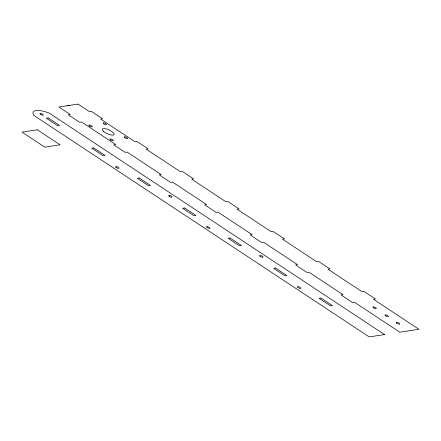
<?xml version="1.0" encoding="UTF-8"?>
<svg xmlns="http://www.w3.org/2000/svg" width="441" height="441" viewBox="0 0 441 441"><rect width="100%" height="100%" fill="white"/><g stroke="black" fill="none" stroke-linecap="round" stroke-linejoin="round"><path stroke-width="0.66" d="M67.473 105.752L69.358 105.449M78.002 104.093L58.879 107.025L70.24 114.533L68.327 114.825L79.694 122.328L81.607 122.036L115.702 144.554L113.789 144.852L125.156 152.354L127.069 152.062L161.163 174.581L159.251 174.873L170.617 182.381L172.525 182.089L206.62 204.607L204.712 204.9L216.073 212.408L217.986 212.115L252.081 234.634L250.168 234.926L261.535 242.434L263.448 242.142L297.543 264.661L295.63 264.953L306.997 272.461L308.909 272.163L343.004 294.687L341.091 294.979L352.453 302.482L354.366 302.19L399.827 332.216L418.95 329.284L373.488 299.263L375.401 298.965L364.04 291.462L362.127 291.755L328.032 269.236L329.94 268.944L318.578 261.436L316.666 261.728L282.571 239.209L284.484 238.917L273.117 231.409L271.204 231.701L237.109 209.183L239.022 208.891L227.655 201.383L225.748 201.675L191.653 179.156L193.56 178.864L182.199 171.356L180.286 171.648L146.191 149.13L148.104 148.838L136.738 141.329L134.825 141.627L100.73 119.103L102.643 118.811L91.276 111.308L89.363 111.601L78.002 104.093M48.218 117.907L46.311 118.199L57.672 125.707L59.585 125.415L48.218 117.907M37.347 129.797L22.05 132.14L44.778 147.156L60.075 144.808L37.347 129.797M93.679 147.933L91.767 148.226L103.133 155.734L105.046 155.436L93.679 147.933M139.141 177.96L137.228 178.252L148.595 185.755L150.502 185.463L139.141 177.96M184.597 207.981L182.69 208.279L194.051 215.781L195.964 215.489L184.597 207.981M230.059 238.008L228.146 238.3L239.513 245.808L241.425 245.516L230.059 238.008M275.52 268.034L273.607 268.326L284.974 275.834L286.887 275.542L275.52 268.034M320.982 298.061L319.069 298.353L330.43 305.861L332.343 305.569L320.982 298.061M384.53 334.565L369.233 336.907L33.963 115.465A18.665 5.92 24.8 0 1 49.26 113.122L384.53 334.565M124.571 137.609A1.869 0.59 24.8 0 0 127.482 138.579A1.869 0.59 24.8 0 0 125.536 136.942A1.869 0.59 24.8 0 0 124.571 137.609M89.28 125.85A1.869 0.59 24.8 0 0 92.191 126.821A1.869 0.59 24.8 0 0 90.24 125.183A1.869 0.59 24.8 0 0 89.28 125.85M103.696 131.479A6.532 2.073 24.8 0 0 113.883 134.869A6.532 2.073 24.8 0 0 107.069 129.147A6.532 2.073 24.8 0 0 103.696 131.479M103.475 123.673A1.869 0.59 24.8 0 0 106.386 124.643A1.869 0.59 24.8 0 0 104.44 123.011A1.869 0.59 24.8 0 0 103.475 123.673M110.377 139.786A1.869 0.59 24.8 0 0 113.287 140.756A1.869 0.59 24.8 0 0 111.336 139.119A1.869 0.59 24.8 0 0 110.377 139.786M385.368 315.635A1.869 0.59 24.8 0 0 388.278 316.605A1.869 0.59 24.8 0 0 386.333 314.973A1.869 0.59 24.8 0 0 385.368 315.635M373.29 307.664A1.869 0.59 24.8 0 0 376.201 308.634A1.869 0.59 24.8 0 0 374.255 306.997A1.869 0.59 24.8 0 0 373.29 307.664M396.735 323.143A1.869 0.59 24.8 0 0 399.645 324.113A1.869 0.59 24.8 0 0 397.694 322.476A1.869 0.59 24.8 0 0 396.735 323.143M116.022 167.332A1.869 0.59 24.8 0 0 118.932 168.302A1.869 0.59 24.8 0 0 116.981 166.665A1.869 0.59 24.8 0 0 116.022 167.332M40.324 114.191A1.869 0.59 24.8 0 0 43.235 115.162A1.869 0.59 24.8 0 0 41.283 113.53A1.869 0.59 24.8 0 0 40.324 114.191M169.129 196.184A1.869 0.59 24.8 0 0 172.04 197.155A1.869 0.59 24.8 0 0 170.094 195.517A1.869 0.59 24.8 0 0 169.129 196.184M206.939 227.38A1.869 0.59 24.8 0 0 209.85 228.35A1.869 0.59 24.8 0 0 207.904 226.718A1.869 0.59 24.8 0 0 206.939 227.38M260.047 256.232A1.869 0.59 24.8 0 0 262.963 257.202A1.869 0.59 24.8 0 0 261.011 255.571A1.869 0.59 24.8 0 0 260.047 256.232M297.862 287.433A1.869 0.59 24.8 0 0 300.773 288.403A1.869 0.59 24.8 0 0 298.822 286.766A1.869 0.59 24.8 0 0 297.862 287.433"/></g></svg>
